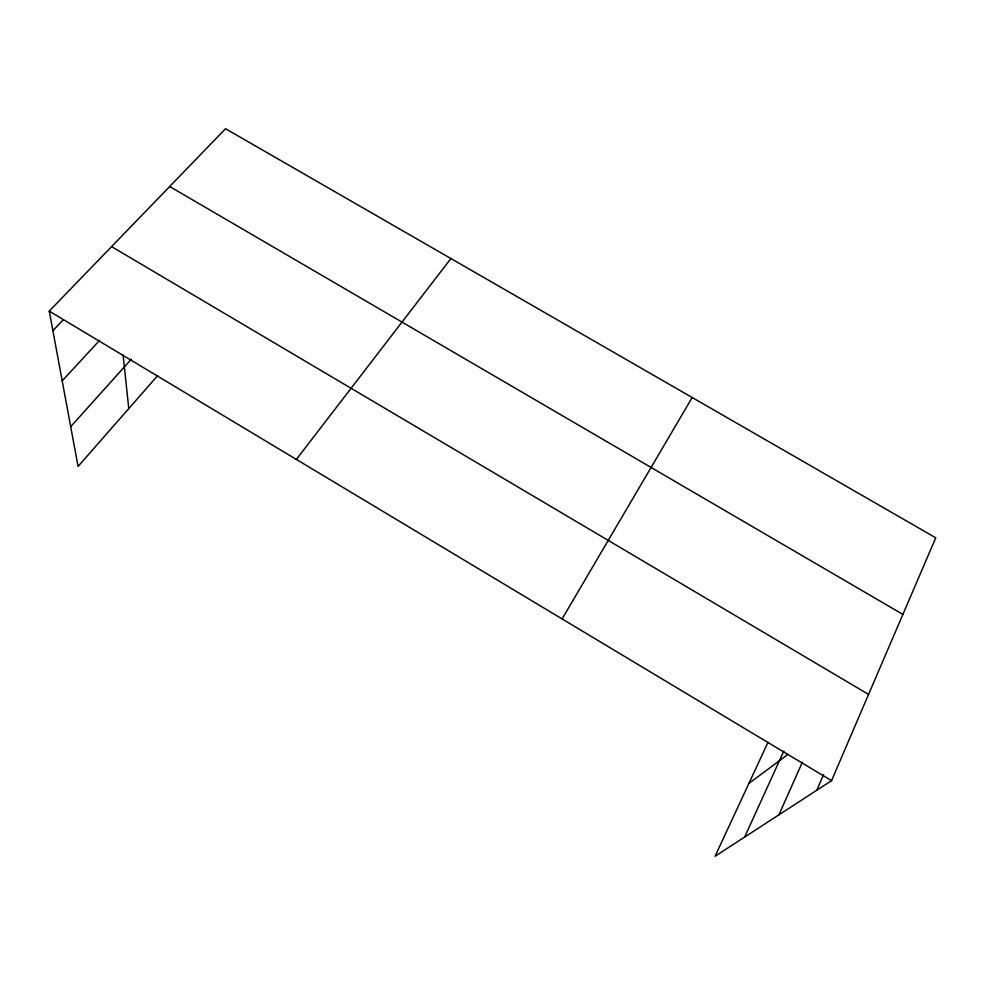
<?xml version="1.0" encoding="UTF-8"?>
<svg xmlns="http://www.w3.org/2000/svg" width="985" height="985" viewBox="0 0 985 985"><rect width="100%" height="100%" fill="white"/><g stroke="black" fill="none" stroke-linecap="round" stroke-linejoin="round"><path stroke-width="1.48" d="M768.005 742.284L715.073 856.273L831.562 780.662L935.75 537.81L225.54 128.727L49.25 311.1L78.074 466.447L157.698 375.593M816.75 790.278L823.472 774.764M778.938 814.817L802.381 762.168M744.635 837.09L783.826 751.062M562.103 618.925L692.184 397.521M296.362 459.416L450.896 258.538M70.698 426.69L131.436 359.057M62.19 380.826L99.559 340.391M52.882 330.664L63.372 319.669M748.92 783.395L787.951 754.375M169.679 186.51L902.888 614.406M111.588 246.607L868.561 694.413M49.25 311.1L831.562 780.662M123.1 354.957L128.789 408.578"/></g></svg>
